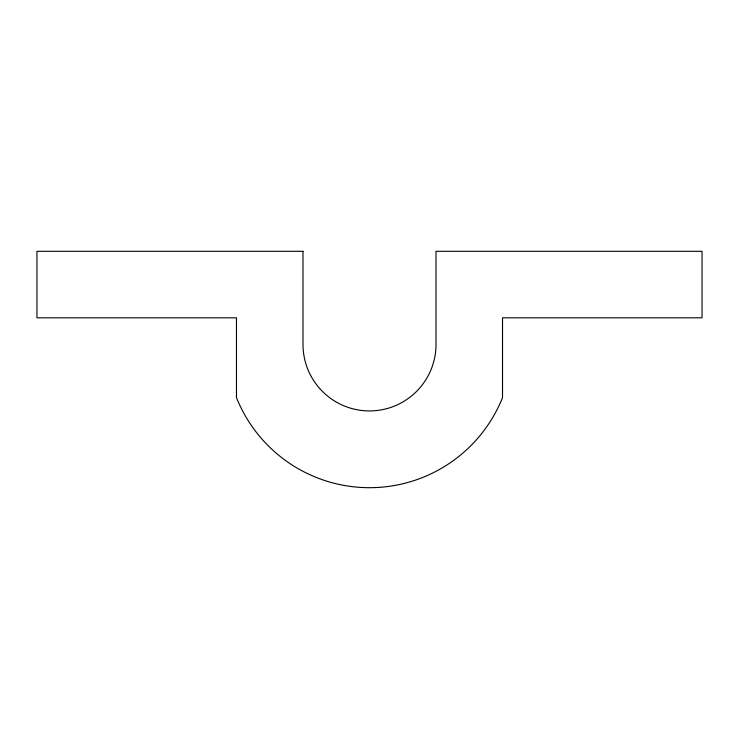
<?xml version="1.0" encoding="UTF-8"?>
<svg xmlns="http://www.w3.org/2000/svg" width="739" height="739" viewBox="0 0 739 739"><rect width="100%" height="100%" fill="white"/><g stroke="black" fill="none" stroke-linecap="round" stroke-linejoin="round"><path stroke-width="1.11" d="M302.99 251.306L36.95 251.306L36.95 317.816L236.48 317.816L236.48 397.628A143.264 143.264 0 0 0 502.52 397.628L502.52 317.816L702.05 317.816L702.05 251.306L436.01 251.306L436.01 344.42A66.51 66.51 0 0 1 369.5 410.93A66.51 66.51 0 0 1 302.99 344.42L302.99 251.306"/></g></svg>
